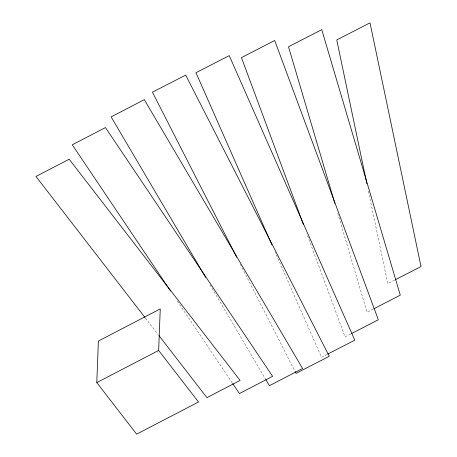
<?xml version="1.0" encoding="UTF-8"?>
<svg xmlns="http://www.w3.org/2000/svg" width="457" height="457" viewBox="0 0 457 457"><rect width="100%" height="100%" fill="white"/><g stroke="black" fill="none" stroke-linecap="round" stroke-linejoin="round"><path stroke-width="0.34" stroke-dasharray="2.29 1.71" d="M394.682 280.078L387.787 283.626L368.193 190.061M373.318 309.029L367.04 312.251L337.289 211.66M350.725 333.958L345.075 336.86L306.898 233.978M327.161 354.358L321.511 357.265L275.154 252.19M145.429 318.089L158.076 334.45M177.35 301.163L232.27 382.903M210.014 284.831L265.431 378.944M240.273 264.209L294.731 370.85"/><path stroke-width="0.69" d="M96.793 382.595L98.386 341.042L160.253 308.903L158.659 350.456L198.504 402.017L136.637 434.15L96.793 382.595L158.659 350.456M395.311 279.758L421.023 266.545L369.999 22.85L336.763 39.936L366.88 183.777M373.94 308.704L400.286 295.165L321.757 29.665L288.51 46.751L334.861 203.451M351.347 333.639L378.333 319.774L274.708 40.513L241.456 57.605L303.431 224.621M327.789 354.038L354.775 340.168L229.237 55.623L195.979 72.714L271.989 245.009M144.995 317.524L35.977 176.459L69.156 159.23L240.091 380.413L206.918 397.647L158.95 335.581M170.587 291.092L72.286 144.789L105.458 127.56L272.612 376.334L239.434 393.568L232.67 383.497M205.667 277.445L111.131 116.895L144.303 99.666L302.591 368.479L269.419 385.708L265.791 379.561M236.709 257.228L152.427 92.188L185.691 75.079L329.291 356.283L296.027 373.392L295.056 371.484"/></g></svg>
